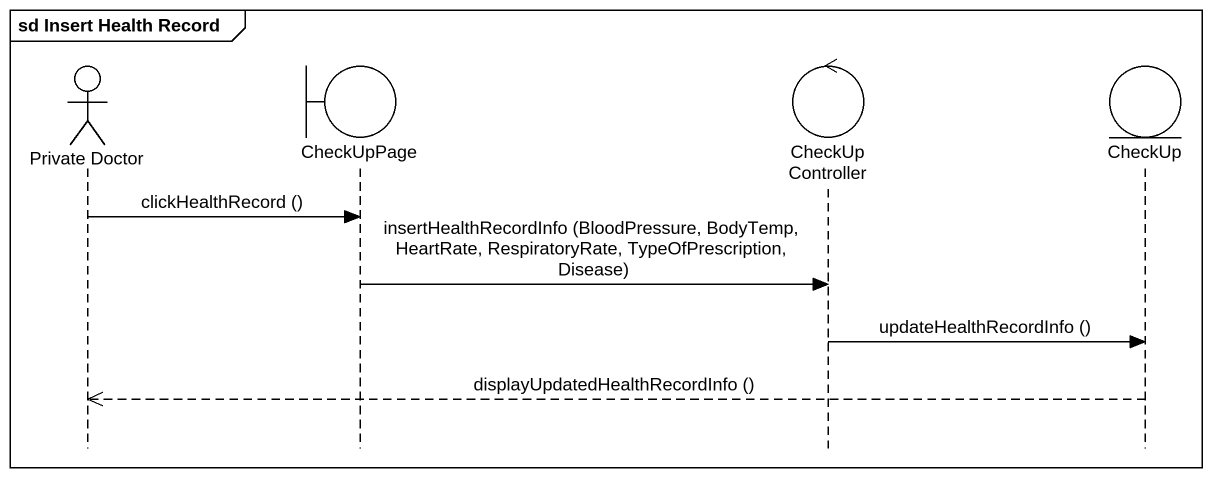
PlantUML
@startuml
mainframe sd Insert Health Record
hide footbox
actor "Private Doctor" as Private_Doctor
boundary CheckUpPage
control CheckUpController
entity CheckUp

Private_Doctor -> CheckUpPage : clickHealthRecord ()
CheckUpPage -> CheckUpController : insertHealthRecordInfo (BloodPressure, BodyTemp, HeartRate, RespiratoryRate, TypeOfPrescription, Disease)
CheckUpController -> CheckUp : updateHealthRecordInfo ()
CheckUp -->> Private_Doctor : displayUpdatedHealthRecordInfo ()
@enduml
